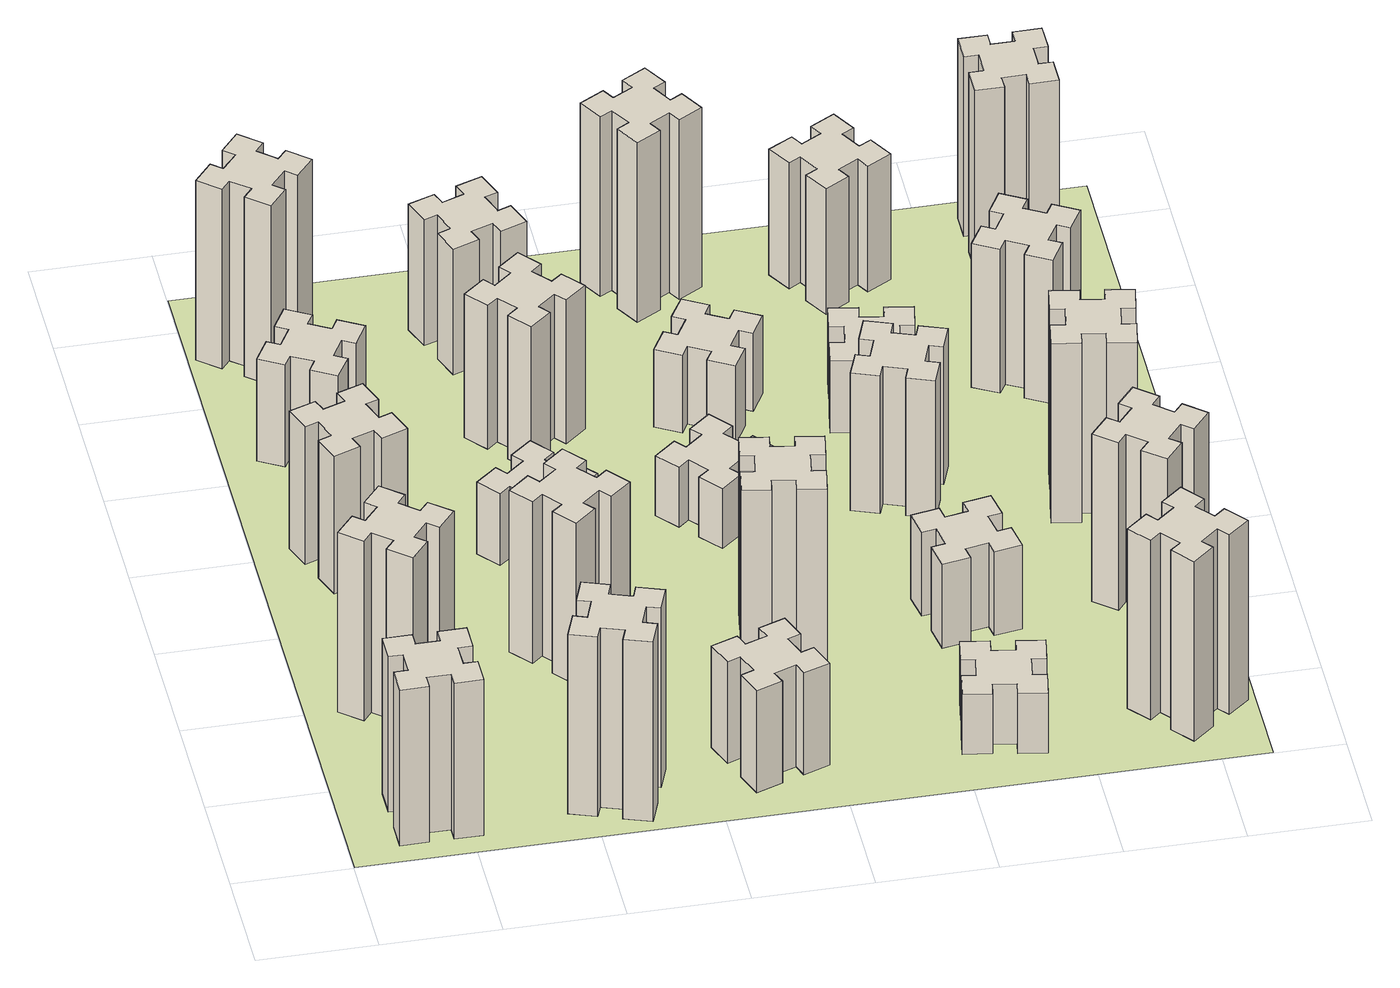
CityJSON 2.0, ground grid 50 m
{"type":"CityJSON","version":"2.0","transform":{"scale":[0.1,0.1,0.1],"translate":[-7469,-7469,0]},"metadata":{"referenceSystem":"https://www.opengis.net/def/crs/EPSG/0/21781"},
"CityObjects":{
"building1":{"type":"Building","attributes":{"class":"1000","function":"1000","usage":"1000","yearOfConstruction":2016,"roofType":"1000","measuredHeight":78,"storeysAboveGround":30,"storeysBelowGround":0},"geometry":[{"type":"Solid","lod":"1","boundaries":[[[[0,1,2,3,4,5,6,7,8,9,10,11,12,13,14,15,16,17,18,19]],[[17,16,20,21]],[[16,15,22,20]],[[15,14,23,22]],[[14,13,24,23]],[[13,12,25,24]],[[12,11,26,25]],[[11,10,27,26]],[[10,9,28,27]],[[9,8,29,28]],[[8,7,30,29]],[[7,6,31,30]],[[6,5,32,31]],[[5,4,33,32]],[[4,3,34,33]],[[3,2,35,34]],[[2,1,36,35]],[[1,0,37,36]],[[0,19,38,37]],[[19,18,39,38]],[[18,17,21,39]],[[24,25,26,27,28,29,30,31,32,33,34,35,36,37,38,39,21,20,22,23]]]]}]},
"building2":{"type":"Building","attributes":{"class":"1000","function":"1000","usage":"1000","yearOfConstruction":2016,"roofType":"1000","measuredHeight":90,"storeysAboveGround":30,"storeysBelowGround":0},"geometry":[{"type":"Solid","lod":"1","boundaries":[[[[40,41,42,43,44,45,46,47,48,49,50,51,52,53,54,55,56,57,58,59]],[[57,56,60,61]],[[56,55,62,60]],[[55,54,63,62]],[[54,53,64,63]],[[53,52,65,64]],[[52,51,66,65]],[[51,50,67,66]],[[50,49,68,67]],[[49,48,69,68]],[[48,47,70,69]],[[47,46,71,70]],[[46,45,72,71]],[[45,44,73,72]],[[44,43,74,73]],[[43,42,75,74]],[[42,41,76,75]],[[41,40,77,76]],[[40,59,78,77]],[[59,58,79,78]],[[58,57,61,79]],[[64,65,66,67,68,69,70,71,72,73,74,75,76,77,78,79,61,60,62,63]]]]}]},
"building3":{"type":"Building","attributes":{"class":"1000","function":"1000","usage":"1000","yearOfConstruction":2016,"roofType":"1000","measuredHeight":69,"storeysAboveGround":30,"storeysBelowGround":0},"geometry":[{"type":"Solid","lod":"1","boundaries":[[[[80,81,82,83,84,85,86,87,88,89,90,91,92,93,94,95,96,97,98,99]],[[97,96,100,101]],[[96,95,102,100]],[[95,94,103,102]],[[94,93,104,103]],[[93,92,105,104]],[[92,91,106,105]],[[91,90,107,106]],[[90,89,108,107]],[[89,88,109,108]],[[88,87,110,109]],[[87,86,111,110]],[[86,85,112,111]],[[85,84,113,112]],[[84,83,114,113]],[[83,82,115,114]],[[82,81,116,115]],[[81,80,117,116]],[[80,99,118,117]],[[99,98,119,118]],[[98,97,101,119]],[[104,105,106,107,108,109,110,111,112,113,114,115,116,117,118,119,101,100,102,103]]]]}]},
"building4":{"type":"Building","attributes":{"class":"1000","function":"1000","usage":"1000","yearOfConstruction":2016,"roofType":"1000","measuredHeight":51,"storeysAboveGround":30,"storeysBelowGround":0},"geometry":[{"type":"Solid","lod":"1","boundaries":[[[[120,121,122,123,124,125,126,127,128,129,130,131,132,133,134,135,136,137,138,139]],[[137,136,140,141]],[[136,135,142,140]],[[135,134,143,142]],[[134,133,144,143]],[[133,132,145,144]],[[132,131,146,145]],[[131,130,147,146]],[[130,129,148,147]],[[129,128,149,148]],[[128,127,150,149]],[[127,126,151,150]],[[126,125,152,151]],[[125,124,153,152]],[[124,123,154,153]],[[123,122,155,154]],[[122,121,156,155]],[[121,120,157,156]],[[120,139,158,157]],[[139,138,159,158]],[[138,137,141,159]],[[144,145,146,147,148,149,150,151,152,153,154,155,156,157,158,159,141,140,142,143]]]]}]},
"building5":{"type":"Building","attributes":{"class":"1000","function":"1000","usage":"1000","yearOfConstruction":2016,"roofType":"1000","measuredHeight":90,"storeysAboveGround":30,"storeysBelowGround":0},"geometry":[{"type":"Solid","lod":"1","boundaries":[[[[160,161,162,163,164,165,166,167,168,169,170,171,172,173,174,175,176,177,178,179]],[[177,176,180,181]],[[176,175,182,180]],[[175,174,183,182]],[[174,173,184,183]],[[173,172,185,184]],[[172,171,186,185]],[[171,170,187,186]],[[170,169,188,187]],[[169,168,189,188]],[[168,167,190,189]],[[167,166,191,190]],[[166,165,192,191]],[[165,164,193,192]],[[164,163,194,193]],[[163,162,195,194]],[[162,161,196,195]],[[161,160,197,196]],[[160,179,198,197]],[[179,178,199,198]],[[178,177,181,199]],[[184,185,186,187,188,189,190,191,192,193,194,195,196,197,198,199,181,180,182,183]]]]}]},
"building6":{"type":"Building","attributes":{"class":"1000","function":"1000","usage":"1000","yearOfConstruction":2016,"roofType":"1000","measuredHeight":90,"storeysAboveGround":30,"storeysBelowGround":0},"geometry":[{"type":"Solid","lod":"1","boundaries":[[[[200,201,202,203,204,205,206,207,208,209,210,211,212,213,214,215,216,217,218,219]],[[217,216,220,221]],[[216,215,222,220]],[[215,214,223,222]],[[214,213,224,223]],[[213,212,225,224]],[[212,211,226,225]],[[211,210,227,226]],[[210,209,228,227]],[[209,208,229,228]],[[208,207,230,229]],[[207,206,231,230]],[[206,205,232,231]],[[205,204,233,232]],[[204,203,234,233]],[[203,202,235,234]],[[202,201,236,235]],[[201,200,237,236]],[[200,219,238,237]],[[219,218,239,238]],[[218,217,221,239]],[[224,225,226,227,228,229,230,231,232,233,234,235,236,237,238,239,221,220,222,223]]]]}]},
"building7":{"type":"Building","attributes":{"class":"1000","function":"1000","usage":"1000","yearOfConstruction":2016,"roofType":"1000","measuredHeight":81,"storeysAboveGround":30,"storeysBelowGround":0},"geometry":[{"type":"Solid","lod":"1","boundaries":[[[[240,241,242,243,244,245,246,247,248,249,250,251,252,253,254,255,256,257,258,259]],[[257,256,260,261]],[[256,255,262,260]],[[255,254,263,262]],[[254,253,264,263]],[[253,252,265,264]],[[252,251,266,265]],[[251,250,267,266]],[[250,249,268,267]],[[249,248,269,268]],[[248,247,270,269]],[[247,246,271,270]],[[246,245,272,271]],[[245,244,273,272]],[[244,243,274,273]],[[243,242,275,274]],[[242,241,276,275]],[[241,240,277,276]],[[240,259,278,277]],[[259,258,279,278]],[[258,257,261,279]],[[264,265,266,267,268,269,270,271,272,273,274,275,276,277,278,279,261,260,262,263]]]]}]},
"building8":{"type":"Building","attributes":{"class":"1000","function":"1000","usage":"1000","yearOfConstruction":2016,"roofType":"1000","measuredHeight":36,"storeysAboveGround":30,"storeysBelowGround":0},"geometry":[{"type":"Solid","lod":"1","boundaries":[[[[280,281,282,283,284,285,286,287,288,289,290,291,292,293,294,295,296,297,298,299]],[[297,296,300,301]],[[296,295,302,300]],[[295,294,303,302]],[[294,293,304,303]],[[293,292,305,304]],[[292,291,306,305]],[[291,290,307,306]],[[290,289,308,307]],[[289,288,309,308]],[[288,287,310,309]],[[287,286,311,310]],[[286,285,312,311]],[[285,284,313,312]],[[284,283,314,313]],[[283,282,315,314]],[[282,281,316,315]],[[281,280,317,316]],[[280,299,318,317]],[[299,298,319,318]],[[298,297,301,319]],[[304,305,306,307,308,309,310,311,312,313,314,315,316,317,318,319,301,300,302,303]]]]}]},
"building9":{"type":"Building","attributes":{"class":"1000","function":"1000","usage":"1000","yearOfConstruction":2016,"roofType":"1000","measuredHeight":51,"storeysAboveGround":30,"storeysBelowGround":0},"geometry":[{"type":"Solid","lod":"1","boundaries":[[[[320,321,322,323,324,325,326,327,328,329,330,331,332,333,334,335,336,337,338,339]],[[337,336,340,341]],[[336,335,342,340]],[[335,334,343,342]],[[334,333,344,343]],[[333,332,345,344]],[[332,331,346,345]],[[331,330,347,346]],[[330,329,348,347]],[[329,328,349,348]],[[328,327,350,349]],[[327,326,351,350]],[[326,325,352,351]],[[325,324,353,352]],[[324,323,354,353]],[[323,322,355,354]],[[322,321,356,355]],[[321,320,357,356]],[[320,339,358,357]],[[339,338,359,358]],[[338,337,341,359]],[[344,345,346,347,348,349,350,351,352,353,354,355,356,357,358,359,341,340,342,343]]]]}]},
"building10":{"type":"Building","attributes":{"class":"1000","function":"1000","usage":"1000","yearOfConstruction":2016,"roofType":"1000","measuredHeight":72,"storeysAboveGround":30,"storeysBelowGround":0},"geometry":[{"type":"Solid","lod":"1","boundaries":[[[[360,361,362,363,364,365,366,367,368,369,370,371,372,373,374,375,376,377,378,379]],[[377,376,380,381]],[[376,375,382,380]],[[375,374,383,382]],[[374,373,384,383]],[[373,372,385,384]],[[372,371,386,385]],[[371,370,387,386]],[[370,369,388,387]],[[369,368,389,388]],[[368,367,390,389]],[[367,366,391,390]],[[366,365,392,391]],[[365,364,393,392]],[[364,363,394,393]],[[363,362,395,394]],[[362,361,396,395]],[[361,360,397,396]],[[360,379,398,397]],[[379,378,399,398]],[[378,377,381,399]],[[384,385,386,387,388,389,390,391,392,393,394,395,396,397,398,399,381,380,382,383]]]]}]},
"building11":{"type":"Building","attributes":{"class":"1000","function":"1000","usage":"1000","yearOfConstruction":2016,"roofType":"1000","measuredHeight":63,"storeysAboveGround":30,"storeysBelowGround":0},"geometry":[{"type":"Solid","lod":"1","boundaries":[[[[400,401,402,403,404,405,406,407,408,409,410,411,412,413,414,415,416,417,418,419]],[[417,416,420,421]],[[416,415,422,420]],[[415,414,423,422]],[[414,413,424,423]],[[413,412,425,424]],[[412,411,426,425]],[[411,410,427,426]],[[410,409,428,427]],[[409,408,429,428]],[[408,407,430,429]],[[407,406,431,430]],[[406,405,432,431]],[[405,404,433,432]],[[404,403,434,433]],[[403,402,435,434]],[[402,401,436,435]],[[401,400,437,436]],[[400,419,438,437]],[[419,418,439,438]],[[418,417,421,439]],[[424,425,426,427,428,429,430,431,432,433,434,435,436,437,438,439,421,420,422,423]]]]}]},
"building12":{"type":"Building","attributes":{"class":"1000","function":"1000","usage":"1000","yearOfConstruction":2016,"roofType":"1000","measuredHeight":87,"storeysAboveGround":30,"storeysBelowGround":0},"geometry":[{"type":"Solid","lod":"1","boundaries":[[[[440,441,442,443,444,445,446,447,448,449,450,451,452,453,454,455,456,457,458,459]],[[457,456,460,461]],[[456,455,462,460]],[[455,454,463,462]],[[454,453,464,463]],[[453,452,465,464]],[[452,451,466,465]],[[451,450,467,466]],[[450,449,468,467]],[[449,448,469,468]],[[448,447,470,469]],[[447,446,471,470]],[[446,445,472,471]],[[445,444,473,472]],[[444,443,474,473]],[[443,442,475,474]],[[442,441,476,475]],[[441,440,477,476]],[[440,459,478,477]],[[459,458,479,478]],[[458,457,461,479]],[[464,465,466,467,468,469,470,471,472,473,474,475,476,477,478,479,461,460,462,463]]]]}]},
"building13":{"type":"Building","attributes":{"class":"1000","function":"1000","usage":"1000","yearOfConstruction":2016,"roofType":"1000","measuredHeight":30,"storeysAboveGround":30,"storeysBelowGround":0},"geometry":[{"type":"Solid","lod":"1","boundaries":[[[[480,481,482,483,484,485,486,487,488,489,490,491,492,493,494,495,496,497,498,499]],[[497,496,500,501]],[[496,495,502,500]],[[495,494,503,502]],[[494,493,504,503]],[[493,492,505,504]],[[492,491,506,505]],[[491,490,507,506]],[[490,489,508,507]],[[489,488,509,508]],[[488,487,510,509]],[[487,486,511,510]],[[486,485,512,511]],[[485,484,513,512]],[[484,483,514,513]],[[483,482,515,514]],[[482,481,516,515]],[[481,480,517,516]],[[480,499,518,517]],[[499,498,519,518]],[[498,497,501,519]],[[504,505,506,507,508,509,510,511,512,513,514,515,516,517,518,519,501,500,502,503]]]]}]},
"building14":{"type":"Building","attributes":{"class":"1000","function":"1000","usage":"1000","yearOfConstruction":2016,"roofType":"1000","measuredHeight":39,"storeysAboveGround":30,"storeysBelowGround":0},"geometry":[{"type":"Solid","lod":"1","boundaries":[[[[520,521,522,523,524,525,526,527,528,529,530,531,532,533,534,535,536,537,538,539]],[[537,536,540,541]],[[536,535,542,540]],[[535,534,543,542]],[[534,533,544,543]],[[533,532,545,544]],[[532,531,546,545]],[[531,530,547,546]],[[530,529,548,547]],[[529,528,549,548]],[[528,527,550,549]],[[527,526,551,550]],[[526,525,552,551]],[[525,524,553,552]],[[524,523,554,553]],[[523,522,555,554]],[[522,521,556,555]],[[521,520,557,556]],[[520,539,558,557]],[[539,538,559,558]],[[538,537,541,559]],[[544,545,546,547,548,549,550,551,552,553,554,555,556,557,558,559,541,540,542,543]]]]}]},
"building15":{"type":"Building","attributes":{"class":"1000","function":"1000","usage":"1000","yearOfConstruction":2016,"roofType":"1000","measuredHeight":30,"storeysAboveGround":30,"storeysBelowGround":0},"geometry":[{"type":"Solid","lod":"1","boundaries":[[[[560,561,562,563,564,565,566,567,568,569,570,571,572,573,574,575,576,577,578,579]],[[577,576,580,581]],[[576,575,582,580]],[[575,574,583,582]],[[574,573,584,583]],[[573,572,585,584]],[[572,571,586,585]],[[571,570,587,586]],[[570,569,588,587]],[[569,568,589,588]],[[568,567,590,589]],[[567,566,591,590]],[[566,565,592,591]],[[565,564,593,592]],[[564,563,594,593]],[[563,562,595,594]],[[562,561,596,595]],[[561,560,597,596]],[[560,579,598,597]],[[579,578,599,598]],[[578,577,581,599]],[[584,585,586,587,588,589,590,591,592,593,594,595,596,597,598,599,581,580,582,583]]]]}]},
"building16":{"type":"Building","attributes":{"class":"1000","function":"1000","usage":"1000","yearOfConstruction":2016,"roofType":"1000","measuredHeight":90,"storeysAboveGround":30,"storeysBelowGround":0},"geometry":[{"type":"Solid","lod":"1","boundaries":[[[[600,601,602,603,604,605,606,607,608,609,610,611,612,613,614,615,616,617,618,619]],[[617,616,620,621]],[[616,615,622,620]],[[615,614,623,622]],[[614,613,624,623]],[[613,612,625,624]],[[612,611,626,625]],[[611,610,627,626]],[[610,609,628,627]],[[609,608,629,628]],[[608,607,630,629]],[[607,606,631,630]],[[606,605,632,631]],[[605,604,633,632]],[[604,603,634,633]],[[603,602,635,634]],[[602,601,636,635]],[[601,600,637,636]],[[600,619,638,637]],[[619,618,639,638]],[[618,617,621,639]],[[624,625,626,627,628,629,630,631,632,633,634,635,636,637,638,639,621,620,622,623]]]]}]},
"building17":{"type":"Building","attributes":{"class":"1000","function":"1000","usage":"1000","yearOfConstruction":2016,"roofType":"1000","measuredHeight":42,"storeysAboveGround":30,"storeysBelowGround":0},"geometry":[{"type":"Solid","lod":"1","boundaries":[[[[640,641,642,643,644,645,646,647,648,649,650,651,652,653,654,655,656,657,658,659]],[[657,656,660,661]],[[656,655,662,660]],[[655,654,663,662]],[[654,653,664,663]],[[653,652,665,664]],[[652,651,666,665]],[[651,650,667,666]],[[650,649,668,667]],[[649,648,669,668]],[[648,647,670,669]],[[647,646,671,670]],[[646,645,672,671]],[[645,644,673,672]],[[644,643,674,673]],[[643,642,675,674]],[[642,641,676,675]],[[641,640,677,676]],[[640,659,678,677]],[[659,658,679,678]],[[658,657,661,679]],[[664,665,666,667,668,669,670,671,672,673,674,675,676,677,678,679,661,660,662,663]]]]}]},
"building18":{"type":"Building","attributes":{"class":"1000","function":"1000","usage":"1000","yearOfConstruction":2016,"roofType":"1000","measuredHeight":69,"storeysAboveGround":30,"storeysBelowGround":0},"geometry":[{"type":"Solid","lod":"1","boundaries":[[[[680,681,682,683,684,685,686,687,688,689,690,691,692,693,694,695,696,697,698,699]],[[697,696,700,701]],[[696,695,702,700]],[[695,694,703,702]],[[694,693,704,703]],[[693,692,705,704]],[[692,691,706,705]],[[691,690,707,706]],[[690,689,708,707]],[[689,688,709,708]],[[688,687,710,709]],[[687,686,711,710]],[[686,685,712,711]],[[685,684,713,712]],[[684,683,714,713]],[[683,682,715,714]],[[682,681,716,715]],[[681,680,717,716]],[[680,699,718,717]],[[699,698,719,718]],[[698,697,701,719]],[[704,705,706,707,708,709,710,711,712,713,714,715,716,717,718,719,701,700,702,703]]]]}]},
"building19":{"type":"Building","attributes":{"class":"1000","function":"1000","usage":"1000","yearOfConstruction":2016,"roofType":"1000","measuredHeight":36,"storeysAboveGround":30,"storeysBelowGround":0},"geometry":[{"type":"Solid","lod":"1","boundaries":[[[[720,721,722,723,724,725,726,727,728,729,730,731,732,733,734,735,736,737,738,739]],[[737,736,740,741]],[[736,735,742,740]],[[735,734,743,742]],[[734,733,744,743]],[[733,732,745,744]],[[732,731,746,745]],[[731,730,747,746]],[[730,729,748,747]],[[729,728,749,748]],[[728,727,750,749]],[[727,726,751,750]],[[726,725,752,751]],[[725,724,753,752]],[[724,723,754,753]],[[723,722,755,754]],[[722,721,756,755]],[[721,720,757,756]],[[720,739,758,757]],[[739,738,759,758]],[[738,737,741,759]],[[744,745,746,747,748,749,750,751,752,753,754,755,756,757,758,759,741,740,742,743]]]]}]},
"building20":{"type":"Building","attributes":{"class":"1000","function":"1000","usage":"1000","yearOfConstruction":2016,"roofType":"1000","measuredHeight":90,"storeysAboveGround":30,"storeysBelowGround":0},"geometry":[{"type":"Solid","lod":"1","boundaries":[[[[760,761,762,763,764,765,766,767,768,769,770,771,772,773,774,775,776,777,778,779]],[[777,776,780,781]],[[776,775,782,780]],[[775,774,783,782]],[[774,773,784,783]],[[773,772,785,784]],[[772,771,786,785]],[[771,770,787,786]],[[770,769,788,787]],[[769,768,789,788]],[[768,767,790,789]],[[767,766,791,790]],[[766,765,792,791]],[[765,764,793,792]],[[764,763,794,793]],[[763,762,795,794]],[[762,761,796,795]],[[761,760,797,796]],[[760,779,798,797]],[[779,778,799,798]],[[778,777,781,799]],[[784,785,786,787,788,789,790,791,792,793,794,795,796,797,798,799,781,780,782,783]]]]}]},
"building21":{"type":"Building","attributes":{"class":"1000","function":"1000","usage":"1000","yearOfConstruction":2016,"roofType":"1000","measuredHeight":63,"storeysAboveGround":30,"storeysBelowGround":0},"geometry":[{"type":"Solid","lod":"1","boundaries":[[[[800,801,802,803,804,805,806,807,808,809,810,811,812,813,814,815,816,817,818,819]],[[817,816,820,821]],[[816,815,822,820]],[[815,814,823,822]],[[814,813,824,823]],[[813,812,825,824]],[[812,811,826,825]],[[811,810,827,826]],[[810,809,828,827]],[[809,808,829,828]],[[808,807,830,829]],[[807,806,831,830]],[[806,805,832,831]],[[805,804,833,832]],[[804,803,834,833]],[[803,802,835,834]],[[802,801,836,835]],[[801,800,837,836]],[[800,819,838,837]],[[819,818,839,838]],[[818,817,821,839]],[[824,825,826,827,828,829,830,831,832,833,834,835,836,837,838,839,821,820,822,823]]]]}]},
"building22":{"type":"Building","attributes":{"class":"1000","function":"1000","usage":"1000","yearOfConstruction":2016,"roofType":"1000","measuredHeight":84,"storeysAboveGround":30,"storeysBelowGround":0},"geometry":[{"type":"Solid","lod":"1","boundaries":[[[[840,841,842,843,844,845,846,847,848,849,850,851,852,853,854,855,856,857,858,859]],[[857,856,860,861]],[[856,855,862,860]],[[855,854,863,862]],[[854,853,864,863]],[[853,852,865,864]],[[852,851,866,865]],[[851,850,867,866]],[[850,849,868,867]],[[849,848,869,868]],[[848,847,870,869]],[[847,846,871,870]],[[846,845,872,871]],[[845,844,873,872]],[[844,843,874,873]],[[843,842,875,874]],[[842,841,876,875]],[[841,840,877,876]],[[840,859,878,877]],[[859,858,879,878]],[[858,857,861,879]],[[864,865,866,867,868,869,870,871,872,873,874,875,876,877,878,879,861,860,862,863]]]]}]},
"building23":{"type":"Building","attributes":{"class":"1000","function":"1000","usage":"1000","yearOfConstruction":2016,"roofType":"1000","measuredHeight":90,"storeysAboveGround":30,"storeysBelowGround":0},"geometry":[{"type":"Solid","lod":"1","boundaries":[[[[880,881,882,883,884,885,886,887,888,889,890,891,892,893,894,895,896,897,898,899]],[[897,896,900,901]],[[896,895,902,900]],[[895,894,903,902]],[[894,893,904,903]],[[893,892,905,904]],[[892,891,906,905]],[[891,890,907,906]],[[890,889,908,907]],[[889,888,909,908]],[[888,887,910,909]],[[887,886,911,910]],[[886,885,912,911]],[[885,884,913,912]],[[884,883,914,913]],[[883,882,915,914]],[[882,881,916,915]],[[881,880,917,916]],[[880,899,918,917]],[[899,898,919,918]],[[898,897,901,919]],[[904,905,906,907,908,909,910,911,912,913,914,915,916,917,918,919,901,900,902,903]]]]}]},
"building24":{"type":"Building","attributes":{"class":"1000","function":"1000","usage":"1000","yearOfConstruction":2016,"roofType":"1000","measuredHeight":72,"storeysAboveGround":30,"storeysBelowGround":0},"geometry":[{"type":"Solid","lod":"1","boundaries":[[[[920,921,922,923,924,925,926,927,928,929,930,931,932,933,934,935,936,937,938,939]],[[937,936,940,941]],[[936,935,942,940]],[[935,934,943,942]],[[934,933,944,943]],[[933,932,945,944]],[[932,931,946,945]],[[931,930,947,946]],[[930,929,948,947]],[[929,928,949,948]],[[928,927,950,949]],[[927,926,951,950]],[[926,925,952,951]],[[925,924,953,952]],[[924,923,954,953]],[[923,922,955,954]],[[922,921,956,955]],[[921,920,957,956]],[[920,939,958,957]],[[939,938,959,958]],[[938,937,941,959]],[[944,945,946,947,948,949,950,951,952,953,954,955,956,957,958,959,941,940,942,943]]]]}]},
"building25":{"type":"Building","attributes":{"class":"1000","function":"1000","usage":"1000","yearOfConstruction":2016,"roofType":"1000","measuredHeight":90,"storeysAboveGround":30,"storeysBelowGround":0},"geometry":[{"type":"Solid","lod":"1","boundaries":[[[[960,961,962,963,964,965,966,967,968,969,970,971,972,973,974,975,976,977,978,979]],[[977,976,980,981]],[[976,975,982,980]],[[975,974,983,982]],[[974,973,984,983]],[[973,972,985,984]],[[972,971,986,985]],[[971,970,987,986]],[[970,969,988,987]],[[969,968,989,988]],[[968,967,990,989]],[[967,966,991,990]],[[966,965,992,991]],[[965,964,993,992]],[[964,963,994,993]],[[963,962,995,994]],[[962,961,996,995]],[[961,960,997,996]],[[960,979,998,997]],[[979,978,999,998]],[[978,977,981,999]],[[984,985,986,987,988,989,990,991,992,993,994,995,996,997,998,999,981,980,982,983]]]]}]},
"landuse1":{"type":"LandUse","attributes":{"name":"plot1","function":"1010"},"geometry":[{"type":"MultiSurface","lod":"1","boundaries":[[[1000,1001,1002,1003]]]}]}
},
"vertices":[
[265,325,0],[265,225,0],[205,225,0],[205,105,0],[325,105,0],[325,165,0],[425,165,0],[425,105,0],[545,105,0],[545,225,0],[485,225,0],[485,325,0],[545,325,0],[545,445,0],[425,445,0],[425,385,0],[325,385,0],[325,445,0],[205,445,0],[205,325,0],[325,385,780],[325,445,780],[425,385,780],[425,445,780],[545,445,780],[545,325,780],[485,325,780],[485,225,780],[545,225,780],[545,105,780],[425,105,780],[425,165,780],[325,165,780],[325,105,780],[205,105,780],[205,225,780],[265,225,780],[265,325,780],[205,325,780],[205,445,780],
[484,1067,0],[408,1132,0],[446,1178,0],[354,1255,0],[277,1163,0],[323,1124,0],[259,1048,0],[213,1086,0],[136,994,0],[228,917,0],[266,963,0],[343,899,0],[304,853,0],[396,776,0],[473,868,0],[427,906,0],[492,983,0],[538,944,0],[615,1036,0],[523,1113,0],[492,983,900],[538,944,900],[427,906,900],[473,868,900],[396,776,900],[304,853,900],[343,899,900],[266,963,900],[228,917,900],[136,994,900],[213,1086,900],[259,1048,900],[323,1124,900],[277,1163,900],[354,1255,900],[446,1178,900],[408,1132,900],[484,1067,900],[523,1113,900],[615,1036,900],
[366,1835,0],[460,1869,0],[480,1813,0],[593,1854,0],[552,1967,0],[496,1946,0],[462,2040,0],[518,2060,0],[477,2173,0],[364,2132,0],[385,2076,0],[291,2042,0],[270,2098,0],[157,2057,0],[199,1944,0],[255,1965,0],[289,1871,0],[233,1850,0],[274,1737,0],[387,1779,0],[289,1871,690],[233,1850,690],[255,1965,690],[199,1944,690],[157,2057,690],[270,2098,690],[291,2042,690],[385,2076,690],[364,2132,690],[477,2173,690],[518,2060,690],[462,2040,690],[496,1946,690],[552,1967,690],[593,1854,690],[480,1813,690],[460,1869,690],[366,1835,690],[387,1779,690],[274,1737,690],
[446,2597,0],[496,2684,0],[548,2654,0],[608,2758,0],[504,2818,0],[474,2766,0],[387,2816,0],[417,2868,0],[313,2928,0],[253,2824,0],[305,2794,0],[255,2707,0],[203,2737,0],[143,2633,0],[247,2573,0],[277,2625,0],[364,2575,0],[334,2523,0],[438,2463,0],[498,2567,0],[364,2575,510],[334,2523,510],[277,2625,510],[247,2573,510],[143,2633,510],[203,2737,510],[255,2707,510],[305,2794,510],[253,2824,510],[313,2928,510],[417,2868,510],[387,2816,510],[474,2766,510],[504,2818,510],[608,2758,510],[548,2654,510],[496,2684,510],[446,2597,510],[498,2567,510],[438,2463,510],
[1029,360,0],[995,266,0],[939,287,0],[897,174,0],[1010,133,0],[1031,189,0],[1125,155,0],[1104,99,0],[1217,57,0],[1258,170,0],[1202,191,0],[1236,285,0],[1292,264,0],[1333,377,0],[1220,418,0],[1200,362,0],[1106,396,0],[1127,452,0],[1014,493,0],[973,380,0],[1106,396,900],[1127,452,900],[1200,362,900],[1220,418,900],[1333,377,900],[1292,264,900],[1236,285,900],[1202,191,900],[1258,170,900],[1217,57,900],[1104,99,900],[1125,155,900],[1031,189,900],[1010,133,900],[897,174,900],[939,287,900],[995,266,900],[1029,360,900],[973,380,900],[1014,493,900],
[384,3387,0],[308,3452,0],[346,3498,0],[254,3575,0],[177,3483,0],[223,3444,0],[159,3368,0],[113,3406,0],[36,3314,0],[128,3237,0],[166,3283,0],[243,3219,0],[204,3173,0],[296,3096,0],[373,3188,0],[327,3226,0],[392,3303,0],[438,3264,0],[515,3356,0],[423,3433,0],[392,3303,900],[438,3264,900],[327,3226,900],[373,3188,900],[296,3096,900],[204,3173,900],[243,3219,900],[166,3283,900],[128,3237,900],[36,3314,900],[113,3406,900],[159,3368,900],[223,3444,900],[177,3483,900],[254,3575,900],[346,3498,900],[308,3452,900],[384,3387,900],[423,3433,900],[515,3356,900],
[1083,1332,0],[1006,1267,0],[968,1313,0],[876,1236,0],[953,1144,0],[999,1183,0],[1063,1106,0],[1017,1068,0],[1094,976,0],[1186,1053,0],[1148,1099,0],[1224,1163,0],[1263,1117,0],[1355,1194,0],[1278,1286,0],[1232,1248,0],[1167,1324,0],[1213,1363,0],[1136,1455,0],[1044,1378,0],[1167,1324,810],[1213,1363,810],[1232,1248,810],[1278,1286,810],[1355,1194,810],[1263,1117,810],[1224,1163,810],[1148,1099,810],[1186,1053,810],[1094,976,810],[1017,1068,810],[1063,1106,810],[999,1183,810],[953,1144,810],[876,1236,810],[968,1313,810],[1006,1267,810],[1083,1332,810],[1044,1378,810],[1136,1455,810],
[1083,1972,0],[1006,1907,0],[968,1953,0],[876,1876,0],[953,1784,0],[999,1823,0],[1063,1746,0],[1017,1708,0],[1094,1616,0],[1186,1693,0],[1148,1739,0],[1224,1803,0],[1263,1757,0],[1355,1834,0],[1278,1926,0],[1232,1888,0],[1167,1964,0],[1213,2003,0],[1136,2095,0],[1044,2018,0],[1167,1964,360],[1213,2003,360],[1232,1888,360],[1278,1926,360],[1355,1834,360],[1263,1757,360],[1224,1803,360],[1148,1739,360],[1186,1693,360],[1094,1616,360],[1017,1708,360],[1063,1746,360],[999,1823,360],[953,1784,360],[876,1876,360],[968,1953,360],[1006,1907,360],[1083,1972,360],[1044,2018,360],[1136,2095,360],
[1765,496,0],[1671,462,0],[1650,518,0],[1537,477,0],[1579,364,0],[1635,385,0],[1669,291,0],[1613,270,0],[1654,157,0],[1767,199,0],[1746,255,0],[1840,289,0],[1860,233,0],[1973,274,0],[1932,387,0],[1876,366,0],[1842,460,0],[1898,480,0],[1857,593,0],[1744,552,0],[1842,460,510],[1898,480,510],[1876,366,510],[1932,387,510],[1973,274,510],[1860,233,510],[1840,289,510],[1746,255,510],[1767,199,510],[1654,157,510],[1613,270,510],[1669,291,510],[1635,385,510],[1579,364,510],[1537,477,510],[1650,518,510],[1671,462,510],[1765,496,510],[1744,552,510],[1857,593,510],
[1099,2563,0],[1163,2486,0],[1117,2448,0],[1194,2356,0],[1286,2433,0],[1248,2479,0],[1324,2543,0],[1363,2497,0],[1455,2574,0],[1378,2666,0],[1332,2628,0],[1267,2704,0],[1313,2743,0],[1236,2835,0],[1144,2758,0],[1183,2712,0],[1106,2647,0],[1068,2693,0],[976,2616,0],[1053,2524,0],[1106,2647,720],[1068,2693,720],[1183,2712,720],[1144,2758,720],[1236,2835,720],[1313,2743,720],[1267,2704,720],[1332,2628,720],[1378,2666,720],[1455,2574,720],[1363,2497,720],[1324,2543,720],[1248,2479,720],[1286,2433,720],[1194,2356,720],[1117,2448,720],[1163,2486,720],[1099,2563,720],[1053,2524,720],[976,2616,720],
[1125,3356,0],[1031,3322,0],[1010,3378,0],[897,3337,0],[939,3224,0],[995,3245,0],[1029,3151,0],[973,3130,0],[1014,3017,0],[1127,3059,0],[1106,3115,0],[1200,3149,0],[1220,3093,0],[1333,3134,0],[1292,3247,0],[1236,3226,0],[1202,3320,0],[1258,3340,0],[1217,3453,0],[1104,3412,0],[1202,3320,630],[1258,3340,630],[1236,3226,630],[1292,3247,630],[1333,3134,630],[1220,3093,630],[1200,3149,630],[1106,3115,630],[1127,3059,630],[1014,3017,630],[973,3130,630],[1029,3151,630],[995,3245,630],[939,3224,630],[897,3337,630],[1010,3378,630],[1031,3322,630],[1125,3356,630],[1104,3412,630],[1217,3453,630],
[2055,1047,0],[2072,1145,0],[2131,1135,0],[2152,1253,0],[2034,1274,0],[2024,1215,0],[1925,1232,0],[1936,1291,0],[1817,1312,0],[1797,1194,0],[1856,1184,0],[1838,1085,0],[1779,1096,0],[1758,977,0],[1877,957,0],[1887,1016,0],[1985,998,0],[1975,939,0],[2093,918,0],[2114,1037,0],[1985,998,870],[1975,939,870],[1887,1016,870],[1877,957,870],[1758,977,870],[1779,1096,870],[1838,1085,870],[1856,1184,870],[1797,1194,870],[1817,1312,870],[1936,1291,870],[1925,1232,870],[2024,1215,870],[2034,1274,870],[2152,1253,870],[2131,1135,870],[2072,1145,870],[2055,1047,870],[2114,1037,870],[2093,918,870],
[1972,1988,0],[1907,2064,0],[1953,2103,0],[1876,2195,0],[1784,2118,0],[1823,2072,0],[1746,2007,0],[1708,2053,0],[1616,1976,0],[1693,1884,0],[1739,1923,0],[1803,1846,0],[1757,1808,0],[1834,1716,0],[1926,1793,0],[1888,1839,0],[1964,1903,0],[2003,1857,0],[2095,1934,0],[2018,2026,0],[1964,1903,300],[2003,1857,300],[1888,1839,300],[1926,1793,300],[1834,1716,300],[1757,1808,300],[1803,1846,300],[1739,1923,300],[1693,1884,300],[1616,1976,300],[1708,2053,300],[1746,2007,300],[1823,2072,300],[1784,2118,300],[1876,2195,300],[1953,2103,300],[1907,2064,300],[1972,1988,300],[2018,2026,300],[2095,1934,300],
[2026,2497,0],[2076,2584,0],[2128,2554,0],[2188,2658,0],[2084,2718,0],[2054,2666,0],[1967,2716,0],[1997,2768,0],[1893,2828,0],[1833,2724,0],[1885,2694,0],[1835,2607,0],[1783,2637,0],[1723,2533,0],[1827,2473,0],[1857,2525,0],[1944,2475,0],[1914,2423,0],[2018,2363,0],[2078,2467,0],[1944,2475,390],[1914,2423,390],[1857,2525,390],[1827,2473,390],[1723,2533,390],[1783,2637,390],[1835,2607,390],[1885,2694,390],[1833,2724,390],[1893,2828,390],[1997,2768,390],[1967,2716,390],[2054,2666,390],[2084,2718,390],[2188,2658,390],[2128,2554,390],[2076,2584,390],[2026,2497,390],[2078,2467,390],[2018,2363,390],
[2596,444,0],[2578,345,0],[2519,356,0],[2498,237,0],[2617,217,0],[2627,276,0],[2725,258,0],[2715,199,0],[2833,178,0],[2854,297,0],[2795,307,0],[2812,405,0],[2871,395,0],[2892,513,0],[2774,534,0],[2764,475,0],[2665,492,0],[2676,551,0],[2557,572,0],[2537,454,0],[2665,492,300],[2676,551,300],[2764,475,300],[2774,534,300],[2892,513,300],[2871,395,300],[2812,405,300],[2795,307,300],[2854,297,300],[2833,178,300],[2715,199,300],[2725,258,300],[2627,276,300],[2617,217,300],[2498,237,300],[2519,356,300],[2578,345,300],[2596,444,300],[2537,454,300],[2557,572,300],
[1844,3556,0],[1757,3506,0],[1727,3558,0],[1623,3498,0],[1683,3394,0],[1735,3424,0],[1785,3337,0],[1733,3307,0],[1793,3203,0],[1897,3263,0],[1867,3315,0],[1954,3365,0],[1984,3313,0],[2088,3373,0],[2028,3477,0],[1976,3447,0],[1926,3534,0],[1978,3564,0],[1918,3668,0],[1814,3608,0],[1926,3534,900],[1978,3564,900],[1976,3447,900],[2028,3477,900],[2088,3373,900],[1984,3313,900],[1954,3365,900],[1867,3315,900],[1897,3263,900],[1793,3203,900],[1733,3307,900],[1785,3337,900],[1735,3424,900],[1683,3394,900],[1623,3498,900],[1727,3558,900],[1757,3506,900],[1844,3556,900],[1814,3608,900],[1918,3668,900],
[2725,1232,0],[2627,1215,0],[2617,1274,0],[2498,1253,0],[2519,1135,0],[2578,1145,0],[2596,1047,0],[2537,1037,0],[2557,918,0],[2676,939,0],[2665,998,0],[2764,1016,0],[2774,957,0],[2892,977,0],[2871,1096,0],[2812,1085,0],[2795,1184,0],[2854,1194,0],[2833,1312,0],[2715,1291,0],[2795,1184,420],[2854,1194,420],[2812,1085,420],[2871,1096,420],[2892,977,420],[2774,957,420],[2764,1016,420],[2665,998,420],[2676,939,420],[2557,918,420],[2537,1037,420],[2596,1047,420],[2578,1145,420],[2519,1135,420],[2498,1253,420],[2617,1274,420],[2627,1215,420],[2725,1232,420],[2715,1291,420],[2833,1312,420],
[2682,1871,0],[2716,1965,0],[2772,1944,0],[2813,2057,0],[2700,2098,0],[2680,2042,0],[2586,2076,0],[2607,2132,0],[2494,2173,0],[2453,2060,0],[2509,2040,0],[2475,1946,0],[2419,1967,0],[2377,1854,0],[2490,1813,0],[2511,1869,0],[2605,1835,0],[2584,1779,0],[2697,1737,0],[2738,1850,0],[2605,1835,690],[2584,1779,690],[2511,1869,690],[2490,1813,690],[2377,1854,690],[2419,1967,690],[2475,1946,690],[2509,2040,690],[2453,2060,690],[2494,2173,690],[2607,2132,690],[2586,2076,690],[2680,2042,690],[2700,2098,690],[2813,2057,690],[2772,1944,690],[2716,1965,690],[2682,1871,690],[2738,1850,690],[2697,1737,690],
[2664,2595,0],[2565,2612,0],[2576,2671,0],[2457,2692,0],[2437,2574,0],[2496,2564,0],[2478,2465,0],[2419,2476,0],[2398,2357,0],[2517,2337,0],[2527,2396,0],[2625,2378,0],[2615,2319,0],[2733,2298,0],[2754,2417,0],[2695,2427,0],[2712,2525,0],[2771,2515,0],[2792,2633,0],[2674,2654,0],[2712,2525,360],[2771,2515,360],[2695,2427,360],[2754,2417,360],[2733,2298,360],[2615,2319,360],[2625,2378,360],[2527,2396,360],[2517,2337,360],[2398,2357,360],[2419,2476,360],[2478,2465,360],[2496,2564,360],[2437,2574,360],[2457,2692,360],[2576,2671,360],[2565,2612,360],[2664,2595,360],[2674,2654,360],[2792,2633,360],
[3468,259,0],[3544,323,0],[3583,277,0],[3675,354,0],[3598,446,0],[3552,408,0],[3487,484,0],[3533,523,0],[3456,615,0],[3364,538,0],[3403,492,0],[3326,427,0],[3288,473,0],[3196,396,0],[3273,304,0],[3319,343,0],[3383,266,0],[3337,228,0],[3414,136,0],[3506,213,0],[3383,266,900],[3337,228,900],[3319,343,900],[3273,304,900],[3196,396,900],[3288,473,900],[3326,427,900],[3403,492,900],[3364,538,900],[3456,615,900],[3533,523,900],[3487,484,900],[3552,408,900],[3598,446,900],[3675,354,900],[3583,277,900],[3544,323,900],[3468,259,900],[3506,213,900],[3414,136,900],
[2716,3347,0],[2666,3434,0],[2718,3464,0],[2658,3568,0],[2554,3508,0],[2584,3456,0],[2497,3406,0],[2467,3458,0],[2363,3398,0],[2423,3294,0],[2475,3324,0],[2525,3237,0],[2473,3207,0],[2533,3103,0],[2637,3163,0],[2607,3215,0],[2694,3265,0],[2724,3213,0],[2828,3273,0],[2768,3377,0],[2694,3265,630],[2724,3213,630],[2607,3215,630],[2637,3163,630],[2533,3103,630],[2473,3207,630],[2525,3237,630],[2475,3324,630],[2423,3294,630],[2363,3398,630],[2467,3458,630],[2497,3406,630],[2584,3456,630],[2554,3508,630],[2658,3568,630],[2718,3464,630],[2666,3434,630],[2716,3347,630],[2768,3377,630],[2828,3273,630],
[3487,1006,0],[3552,1083,0],[3598,1044,0],[3675,1136,0],[3583,1213,0],[3544,1167,0],[3468,1232,0],[3506,1278,0],[3414,1355,0],[3337,1263,0],[3383,1224,0],[3319,1148,0],[3273,1186,0],[3196,1094,0],[3288,1017,0],[3326,1063,0],[3403,999,0],[3364,953,0],[3456,876,0],[3533,968,0],[3403,999,840],[3364,953,840],[3326,1063,840],[3288,1017,840],[3196,1094,840],[3273,1186,840],[3319,1148,840],[3383,1224,840],[3337,1263,840],[3414,1355,840],[3506,1278,840],[3468,1232,840],[3544,1167,840],[3583,1213,840],[3675,1136,840],[3598,1044,840],[3552,1083,840],[3487,1006,840],[3533,968,840],[3456,876,840],
[3267,1656,0],[3365,1638,0],[3355,1579,0],[3473,1558,0],[3494,1677,0],[3435,1687,0],[3452,1785,0],[3511,1775,0],[3532,1893,0],[3414,1914,0],[3404,1855,0],[3305,1872,0],[3316,1931,0],[3197,1952,0],[3177,1834,0],[3236,1824,0],[3218,1725,0],[3159,1736,0],[3138,1617,0],[3257,1597,0],[3218,1725,900],[3159,1736,900],[3236,1824,900],[3177,1834,900],[3197,1952,900],[3316,1931,900],[3305,1872,900],[3404,1855,900],[3414,1914,900],[3532,1893,900],[3511,1775,900],[3452,1785,900],[3435,1687,900],[3494,1677,900],[3473,1558,900],[3355,1579,900],[3365,1638,900],[3267,1656,900],[3257,1597,900],[3138,1617,900],
[3165,2694,0],[3115,2607,0],[3063,2637,0],[3003,2533,0],[3107,2473,0],[3137,2525,0],[3224,2475,0],[3194,2423,0],[3298,2363,0],[3358,2467,0],[3306,2497,0],[3356,2584,0],[3408,2554,0],[3468,2658,0],[3364,2718,0],[3334,2666,0],[3247,2716,0],[3277,2768,0],[3173,2828,0],[3113,2724,0],[3247,2716,720],[3277,2768,720],[3334,2666,720],[3364,2718,720],[3468,2658,720],[3408,2554,720],[3356,2584,720],[3306,2497,720],[3358,2467,720],[3298,2363,720],[3194,2423,720],[3224,2475,720],[3137,2525,720],[3107,2473,720],[3003,2533,720],[3063,2637,720],[3115,2607,720],[3165,2694,720],[3113,2724,720],[3173,2828,720],
[3285,3325,0],[3385,3325,0],[3385,3265,0],[3505,3265,0],[3505,3385,0],[3445,3385,0],[3445,3485,0],[3505,3485,0],[3505,3605,0],[3385,3605,0],[3385,3545,0],[3285,3545,0],[3285,3605,0],[3165,3605,0],[3165,3485,0],[3225,3485,0],[3225,3385,0],[3165,3385,0],[3165,3265,0],[3285,3265,0],[3225,3385,900],[3165,3385,900],[3225,3485,900],[3165,3485,900],[3165,3605,900],[3285,3605,900],[3285,3545,900],[3385,3545,900],[3385,3605,900],[3505,3605,900],[3505,3485,900],[3445,3485,900],[3445,3385,900],[3505,3385,900],[3505,3265,900],[3385,3265,900],[3385,3325,900],[3285,3325,900],[3285,3265,900],[3165,3265,900],
[5,3705,0],[3705,3705,0],[3705,5,0],[5,5,0]
]}
